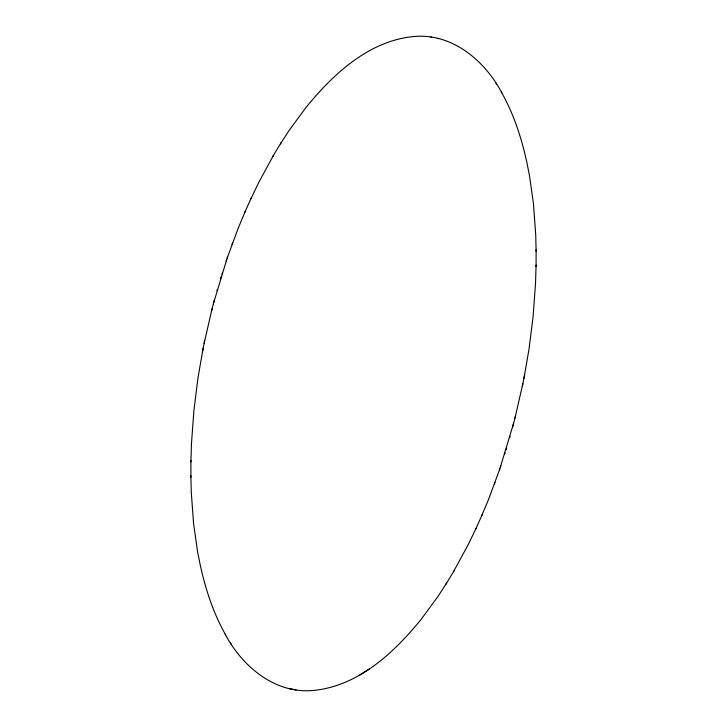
<?xml version="1.0" encoding="UTF-8"?>
<svg xmlns="http://www.w3.org/2000/svg" width="727" height="727" viewBox="0 0 727 727"><rect width="100%" height="100%" fill="white"/><g stroke="black" fill="none" stroke-linecap="round" stroke-linejoin="round"><path stroke-width="1.09" d="M225.652 634.944C213.329 613.243 205.559 589.27 200.216 564.979L197.544 551.548L193.546 523.286L191.283 492.315L190.883 475.658M190.919 461.872L191.465 443.715L193.9 410.537L198.026 377.558L203.097 348.524M523.903 378.476L528.974 349.442L533.1 316.463L535.535 283.285L536.081 265.128M536.117 251.342L535.717 234.685L533.454 203.714L529.456 175.452L526.784 162.021C521.441 137.73 513.671 113.757 501.357 92.056M190.883 477.176L190.919 460.5M536.081 266.5L536.117 249.824M204.133 343.308L212.066 308.793M522.867 383.692L514.934 418.207M202.36 352.204L204.614 340.872M522.386 386.128L524.64 374.796M213.356 303.877L227.169 258.085L238.392 227.751L245.235 211.357M513.653 423.123L499.831 468.915L488.608 499.249L481.765 515.643M211.403 311.31L214.347 300.078M512.653 426.922L515.597 415.69M216.973 290.627L217.337 289.391M220.508 278.695L221.008 277.032M505.992 449.968L506.492 448.305M509.663 437.609L510.027 436.373M221.908 274.124L222.317 272.879M226.179 261.038L226.697 259.475M500.312 467.525L500.821 465.962M504.683 454.121L505.092 452.876M227.169 258.085L227.596 256.876M232.013 244.454L232.531 242.991M494.469 484.009L494.987 482.546M499.404 470.124L499.831 468.915M250.906 198.753L258.639 182.677L273.488 155.305M453.512 571.695L468.361 544.323L476.094 528.247M244.726 212.52L251.478 197.453M475.522 529.547L482.274 514.48M280.404 143.864L288.91 130.715L305.913 107.587C333.584 73.536 370.143 39.594 416.153 36.35C453.548 34.06 485.3 61.413 501.83 92.856M225.17 634.144C241.655 665.596 273.534 692.922 310.847 690.65C356.857 687.406 393.416 653.464 421.087 619.413L438.09 596.285L446.596 583.136M272.861 156.341L281.076 142.737M445.924 584.263L454.139 570.659M359.956 674.901L369.371 668.94M288.428 688.424L296.116 689.923M430.884 37.077L431.584 37.231M437.872 38.422L438.572 38.576M495.987 83.214L496.477 84.041M230.523 642.959L231.013 643.786"/></g></svg>
